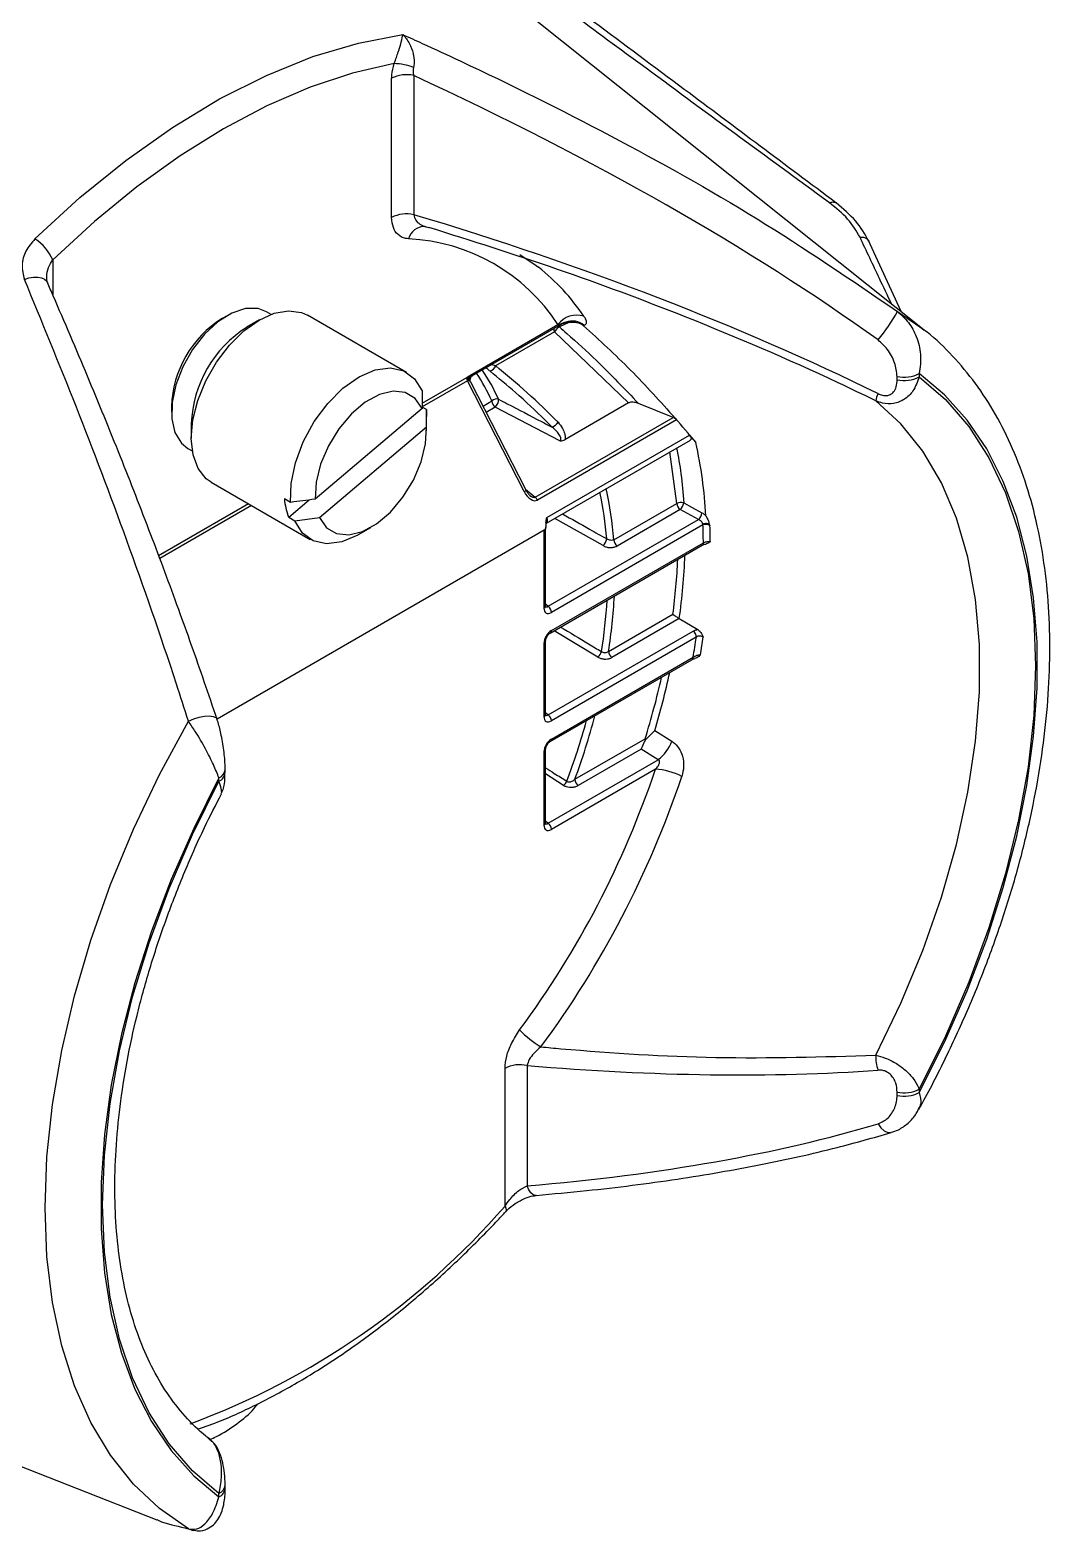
# Model space of a CAD drawing. Extents: x 2 to 136, y 1 to 99.
# Drawn here: x 105.633 to 108.545, y 6.964 to 11.246 of the extents above; entities that cross this region are included whole.
import ezdxf

# ---------------------------------------------------------------- set-up
doc = ezdxf.new("R2010")
doc.units = 0
doc.header["$MEASUREMENT"] = 0
doc.layers.add('OBJECT', color=7, linetype='CONTINUOUS')

msp = doc.modelspace()

# ---------------------------------------------------------------- linework, layer by layer
at = {"layer": 'OBJECT'}
for p, q in [((108.1859, 10.3904), (106.6198, 11.6398)), ((106.6657, 10.7115), (106.6657, 11.1086)), ((106.7287, 11.1167), (106.7287, 10.7195)), ((106.7599, 10.6861), (106.7609, 10.686)), ((106.7609, 10.6858), (106.7622, 10.6854)), ((108.1195, 10.4434), (108.0253, 10.6477)), ((105.6985, 10.5908), (105.6985, 10.4909)), ((106.1962, 10.4314), (106.1821, 10.4233)), ((106.2882, 10.4192), (106.2528, 10.3988)), ((106.3216, 10.4352), (106.3088, 10.4426)), ((106.7085, 10.2695), (106.4257, 10.4328)), ((106.8887, 10.2611), (107.1401, 10.4063)), ((106.8965, 10.2605), (107.1548, 10.4097)), ((107.1713, 10.4117), (107.1443, 10.3996)), ((107.1713, 10.4117), (107.1521, 10.4081)), ((108.1095, 10.4432), (108.1762, 10.398)), ((107.1307, 10.3855), (106.9625, 10.2884)), ((107.3421, 10.1825), (107.1307, 10.3855)), ((107.2155, 10.4036), (107.2134, 10.4027)), ((108.1762, 10.398), (108.1859, 10.3904)), ((106.753, 10.1816), (106.8798, 10.2549)), ((106.8823, 10.2456), (106.7531, 10.171)), ((107.044, 9.9297), (106.8823, 10.2456)), ((106.8833, 10.2564), (106.8886, 10.2591)), ((106.8872, 10.2455), (106.8842, 10.2461)), ((107.0493, 9.9333), (106.8912, 10.2421)), ((108.1084, 10.2487), (108.1084, 10.2582)), ((108.1714, 10.2662), (108.1714, 10.2568)), ((106.7526, 10.2166), (106.7531, 10.1667)), ((106.0372, 10.1722), (106.0372, 10.1559)), ((106.7531, 10.1667), (106.4476, 9.908)), ((106.7647, 10.1639), (106.7531, 10.1706)), ((106.7647, 10.1639), (106.7655, 10.1436)), ((106.9264, 10.1734), (106.9518, 10.1881)), ((106.9612, 10.1705), (106.9354, 10.1557)), ((107.1458, 10.0746), (106.9612, 10.1705)), ((107.3421, 10.1825), (107.1602, 10.0775)), ((107.4693, 10.1413), (107.3702, 10.1812)), ((106.0937, 10.1232), (106.0937, 10.0824)), ((106.4596, 9.8553), (106.7652, 10.114)), ((106.7655, 10.1028), (106.7655, 10.1436)), ((107.0749, 9.9136), (107.4693, 10.1413)), ((107.4787, 10.1345), (107.0817, 9.9053)), ((107.4748, 10.139), (107.4787, 10.1345)), ((107.108, 9.8398), (107.5182, 10.0765)), ((107.1085, 9.8559), (107.5154, 10.0908)), ((107.5154, 10.0908), (107.5335, 10.0695)), ((106.0838, 10.0529), (106.0966, 10.0454)), ((107.4797, 9.8957), (107.4596, 10.0427)), ((106.1507, 9.9565), (106.4335, 9.7932)), ((107.0477, 9.9363), (107.0749, 9.9136)), ((106.0005, 9.7473), (106.2568, 9.8952)), ((106.3774, 9.8989), (106.3597, 9.9091)), ((106.3718, 9.8564), (106.43, 9.9057)), ((107.2997, 9.7918), (107.4797, 9.8957)), ((106.2661, 9.8898), (106.0038, 9.7384)), ((106.3718, 9.8564), (106.3895, 9.8462)), ((106.3895, 9.8462), (106.4596, 9.8553)), ((107.1122, 9.6023), (107.5411, 9.8499)), ((107.2691, 9.7754), (107.1313, 9.8532)), ((107.489, 9.8782), (107.309, 9.7743)), ((107.5411, 9.8499), (107.489, 9.8782)), ((107.1014, 9.82), (106.1672, 9.2807)), ((106.5711, 9.8068), (106.6064, 9.8273)), ((107.1005, 9.8092), (107.1014, 9.82)), ((107.1005, 9.5969), (107.1005, 9.8092)), ((107.1049, 9.6031), (107.1049, 9.8153)), ((107.5541, 9.8345), (107.1215, 9.5848)), ((107.1184, 9.5261), (107.5522, 9.7765)), ((107.1215, 9.533), (107.5553, 9.7834)), ((107.1049, 9.6031), (107.1048, 9.6028)), ((107.1049, 9.6089), (107.1122, 9.6023)), ((107.2846, 9.4736), (107.4684, 9.5797)), ((107.4866, 9.5673), (107.2939, 9.4561)), ((107.4866, 9.5673), (107.5393, 9.5358)), ((107.1122, 9.2928), (107.5259, 9.5317)), ((107.5352, 9.5141), (107.1215, 9.2753)), ((107.2543, 9.4574), (107.1293, 9.5324)), ((107.1005, 9.2875), (107.1005, 9.4965)), ((107.1049, 9.2936), (107.1049, 9.5026)), ((107.1184, 9.2166), (107.5227, 9.45)), ((107.1215, 9.2235), (107.5258, 9.4569)), ((107.1049, 9.2995), (107.1122, 9.2928)), ((107.1885, 9.1087), (107.3893, 9.2246)), ((107.4166, 9.2475), (107.4652, 9.2171)), ((107.1005, 8.978), (107.1005, 9.187)), ((107.1049, 8.9841), (107.1049, 9.1931)), ((107.1122, 8.9834), (107.4264, 9.1647)), ((107.3777, 9.195), (107.1979, 9.0912)), ((107.4264, 9.1647), (107.3777, 9.195)), ((106.1903, 9.1275), (106.1903, 9.137)), ((107.1565, 9.0915), (107.1049, 9.124)), ((107.4185, 9.1373), (107.1215, 8.9658)), ((106.1728, 9.103), (106.1728, 9.1125)), ((107.1049, 8.99), (107.1122, 8.9834)), ((106.9892, 7.8912), (106.9892, 8.2841)), ((107.0522, 8.2921), (107.0522, 7.9488)), ((108.1714, 8.2244), (108.1714, 8.215)), ((108.1084, 8.2069), (108.1084, 8.2164)), ((104.3187, 7.6537), (105.9951, 6.9963)), ((106.1477, 7.2249), (106.1415, 7.23)), ((106.1482, 7.2244), (106.1423, 7.2294)), ((106.1424, 7.2291), (106.1477, 7.2249)), ((106.1728, 7.0612), (106.1728, 7.0707)), ((106.1903, 7.0857), (106.1903, 7.0952)), ((106.0856, 6.9703), (106.0996, 6.9657))]:
    msp.add_line(p, q, dxfattribs=at)
at = {"layer": 'OBJECT', "flags": 128}
for points in [[(105.6476, 10.6505), (105.7761, 10.7683), (105.9074, 10.8746), (106.0405, 10.9686), (106.1744, 11.0497), (106.3081, 11.1171), (106.4405, 11.1705), (106.5707, 11.2093), (106.6977, 11.2334)], [(106.6728, 11.1505), (106.554, 11.1232), (106.4327, 11.083), (106.3097, 11.0302), (106.1858, 10.9649), (106.0619, 10.8878), (105.9388, 10.7993), (105.8174, 10.7001), (105.6985, 10.5908)], [(107.0311, 10.6058), (107.0777, 10.5747), (107.0845, 10.5695)], [(105.6175, 10.535), (105.6306, 10.5392), (105.6436, 10.5415), (105.6558, 10.5416), (105.6664, 10.5396), (105.675, 10.5355), (105.6811, 10.5297), (105.6831, 10.5261)], [(106.3088, 10.4426), (106.2845, 10.4516), (106.2488, 10.4515), (106.2098, 10.4386), (106.1699, 10.4137), (106.1317, 10.3784), (106.0976, 10.3349), (106.0696, 10.2859), (106.0497, 10.2345), (106.0389, 10.1839), (106.038, 10.1374), (106.0471, 10.0978), (106.0655, 10.0676), (106.0838, 10.0529)], [(106.1507, 9.9565), (106.1367, 9.9664), (106.1134, 9.9954), (106.0988, 10.0343), (106.0937, 10.0813), (106.0984, 10.134), (106.1126, 10.1897), (106.1356, 10.2457), (106.1662, 10.2991), (106.203, 10.3473), (106.244, 10.3878), (106.2872, 10.4187), (106.3305, 10.4383), (106.3717, 10.4457), (106.4087, 10.4405), (106.4257, 10.4328)], [(107.1553, 10.41), (107.1624, 10.4132), (107.1627, 10.4133)], [(106.3774, 9.8989), (106.3787, 9.9531), (106.3908, 10.0118), (106.4133, 10.0716), (106.4447, 10.1291), (106.4833, 10.1811), (106.5268, 10.2245), (106.5729, 10.257), (106.6189, 10.2767), (106.6622, 10.2824), (106.7002, 10.2738), (106.731, 10.2514), (106.7526, 10.2166)], [(108.1714, 8.215), (108.2435, 8.3589), (108.3079, 8.5051), (108.364, 8.6524), (108.4113, 8.7998), (108.4496, 8.9462), (108.4786, 9.0906), (108.498, 9.2318), (108.5078, 9.3689), (108.5078, 9.5008), (108.498, 9.6266), (108.4786, 9.7454), (108.4496, 9.8563), (108.4113, 9.9585), (108.364, 10.0512), (108.3079, 10.1338), (108.2435, 10.2056), (108.1714, 10.2662)], [(108.1714, 10.2568), (108.2466, 10.1921), (108.3131, 10.1149), (108.3703, 10.026), (108.4178, 9.926), (108.4551, 9.8156), (108.482, 9.6959), (108.4982, 9.5679), (108.5036, 9.4324), (108.4982, 9.2907), (108.482, 9.1439), (108.4551, 8.9932), (108.4178, 8.8398), (108.3703, 8.6849), (108.3131, 8.5299), (108.2466, 8.376), (108.1714, 8.2244)], [(106.7531, 10.1667), (106.7329, 10.1954), (106.7044, 10.2123), (106.6696, 10.2161), (106.6307, 10.2066), (106.5902, 10.1844), (106.5508, 10.151), (106.515, 10.1086), (106.4851, 10.0598), (106.463, 10.0079), (106.4502, 9.9561), (106.4476, 9.908)], [(108.0474, 8.3216), (108.1191, 8.47), (108.1818, 8.6206), (108.2349, 8.772), (108.2779, 8.9227), (108.3106, 9.0716), (108.3325, 9.2172), (108.3435, 9.3583), (108.3435, 9.4937), (108.3325, 9.6221), (108.3106, 9.7424), (108.2779, 9.8536), (108.2349, 9.9547), (108.1818, 10.0447), (108.1191, 10.1229), (108.0474, 10.1886)], [(106.4596, 9.8553), (106.4799, 9.8265), (106.5084, 9.8097), (106.5432, 9.8059), (106.5821, 9.8154), (106.6225, 9.8375), (106.662, 9.8709), (106.6978, 9.9134), (106.7277, 9.9621), (106.7497, 10.0141), (106.7625, 10.0658), (106.7652, 10.114)], [(107.4992, 9.8974), (107.5233, 9.8843), (107.5513, 9.869)], [(106.5711, 9.8068), (106.5691, 9.8057), (106.5232, 9.7861), (106.4799, 9.7804), (106.4418, 9.789), (106.4111, 9.8113), (106.3895, 9.8462)], [(106.0856, 6.9703), (106.0032, 7.0279), (105.929, 7.0982), (105.8635, 7.1804), (105.8072, 7.2741), (105.7606, 7.3784), (105.724, 7.4927), (105.6976, 7.6161), (105.6817, 7.7476), (105.6764, 7.8863), (105.6817, 8.0312), (105.6976, 8.181), (105.724, 8.3348), (105.7606, 8.4914), (105.8072, 8.6496), (105.8635, 8.8083), (105.929, 8.9661), (106.0032, 9.1221), (106.0856, 9.2749)], [(106.0856, 9.2749), (106.1006, 9.2811), (106.1163, 9.2858), (106.1316, 9.2886), (106.1453, 9.2894), (106.1563, 9.288), (106.164, 9.2846), (106.1674, 9.2801)], [(106.1728, 9.1125), (106.1006, 8.9685), (106.0362, 8.8224), (105.9802, 8.6751), (105.9328, 8.5277), (105.8945, 8.3812), (105.8655, 8.2369), (105.8461, 8.0957), (105.8363, 7.9586), (105.8363, 7.8267), (105.8461, 7.7008), (105.8655, 7.5821), (105.8945, 7.4712), (105.9328, 7.369), (105.9802, 7.2763), (106.0362, 7.1937), (106.1006, 7.1218), (106.1728, 7.0612)], [(106.1728, 7.0707), (106.0975, 7.1354), (106.031, 7.2125), (105.9738, 7.3015), (105.9264, 7.4015), (105.889, 7.5118), (105.8622, 7.6315), (105.846, 7.7596), (105.8405, 7.8951), (105.846, 8.0368), (105.8622, 8.1836), (105.889, 8.3343), (105.9264, 8.4877), (105.9738, 8.6425), (106.031, 8.7975), (106.0975, 8.9514), (106.1728, 9.103)], [(108.0538, 8.1259), (108.0623, 8.114), (108.0717, 8.1054), (108.0814, 8.1009), (108.0905, 8.1007), (108.0916, 8.101)], [(107.0778, 7.9216), (107.076, 7.9216), (107.0694, 7.9237), (107.063, 7.9292), (107.0571, 7.9378), (107.0522, 7.9488)], [(106.9892, 7.8912), (106.9916, 7.8853), (106.9925, 7.8804), (106.9919, 7.8766), (106.9908, 7.8749)]]:
    msp.add_lwpolyline(points, dxfattribs=at)
at = {"layer": 'OBJECT'}
for centre, radius, start, end in [((106.6704, 10.9938), 0.1567, 68.3819, 89.1528), ((106.7083, 11.0258), 0.0932, 77.3818, 117.2045), ((106.7083, 10.6286), 0.0932, 77.3818, 117.2045), ((106.76, 10.6382), 0.0479, 90.1025, 164.8627), ((105.5713, 10.5339), 0.1393, 24.1066, 56.7934), ((106.6877, 10.1112), 0.5402, 33.1156, 87.2399), ((106.7229, 10.1041), 0.5893, 33.5325, 52.1551), ((106.3455, 10.1616), 0.3085, 121.9805, 178.0249), ((107.1939, 10.3651), 0.0677, 72.5913, 142.538), ((107.1804, 10.3616), 0.0547, 50.1157, 108.8986), ((107.6072, 10.7287), 0.5778, 320.6226, 330.383), ((106.4349, 10.11), 0.3414, 122.2309, 177.7745), ((107.1494, 10.3955), 0.0212, 183.2774, 208.1277), ((107.1646, 10.3663), 0.039, 121.4422, 150.5088), ((107.1342, 10.3885), 0.015, 47.5395, 62.1898), ((106.9355, 10.3007), 0.0297, 291.889, 335.5912), ((106.9008, 10.2555), 0.021, 181.6773, 208.1863), ((106.9029, 10.2528), 0.0199, 169.7148, 199.7822), ((106.9039, 10.2507), 0.0175, 151.2657, 197.1789), ((106.8764, 10.2611), 0.0123, 350.8294, 0.2074), ((106.4253, 9.9477), 0.5788, 24.5418, 33.5033), ((106.4356, 9.9483), 0.5886, 24.5716, 33.895), ((108.1288, 10.3491), 0.0932, 257.382, 297.2044), ((108.1288, 10.3396), 0.0932, 257.382, 297.2044), ((106.9652, 10.1759), 0.018, 71.5524, 137.5196), ((106.9419, 10.1922), 0.0289, 311.6129, 1.6496), ((108.1188, 10.1776), 0.0722, 154.1567, 171.2332), ((106.9752, 10.1892), 0.0234, 182.8512, 233.1029), ((107.1079, 10.1492), 0.0393, 294.0284, 326.1636), ((106.3393, 9.7975), 1.2248, 2.9347, 12.83), ((106.2978, 9.7189), 1.0046, 4.1634, 12.5982), ((106.5374, 9.922), 0.1782, 184.1637, 201.6079), ((107.0385, 9.9432), 0.0146, 292.3337, 317.5485), ((107.0609, 9.895), 0.0233, 26.4282, 52.9827), ((106.2893, 9.7183), 0.9932, 4.4093, 12.1672), ((107.4911, 9.8767), 0.0222, 68.6987, 121.0669), ((107.503, 9.8969), 0.0234, 182.8559, 233.0997), ((107.4682, 9.9015), 0.0312, 311.638, 352.3915), ((107.5203, 9.8732), 0.0312, 311.6305, 352.2519), ((107.0974, 9.816), 0.00746, 294.0769, 355.2148), ((107.538, 9.8345), 0.0161, 0.1662, 8.4803), ((106.0807, 9.7739), 1.4747, 0.3703, 2.3569), ((106.0857, 9.7746), 1.4895, 0.4632, 2.2141), ((107.2497, 9.7984), 0.0301, 310.0469, 352.8534), ((107.3231, 9.793), 0.0234, 182.8559, 233.0997), ((107.5481, 9.7825), 0.0073, 304.5672, 6.7468), ((105.7209, 9.8146), 1.7632, 352.3461, 357.4526), ((105.709, 9.8164), 1.795, 352.0228, 357.8124), ((107.0973, 9.6038), 0.00759, 294.3668, 352.0432), ((107.0982, 9.5836), 0.0234, 2.8537, 53.1005), ((105.7529, 9.7138), 1.5308, 350.9528, 356.4801), ((105.7656, 9.7135), 1.5379, 351.0282, 356.9504), ((107.1143, 9.5321), 0.00731, 304.8057, 6.7281), ((105.5349, 9.8139), 2.0227, 349.8351, 351.4788), ((107.5119, 9.513), 0.0234, 2.8522, 53.102), ((105.5453, 9.8135), 2.032, 350.0866, 351.5395), ((107.0976, 9.5032), 0.0073, 293.2505, 355.3623), ((107.2356, 9.4809), 0.03, 308.477, 344.9593), ((107.308, 9.4748), 0.0234, 182.8544, 233.1012), ((107.5186, 9.456), 0.0073, 304.5672, 6.7468), ((105.1867, 9.9068), 2.3058, 342.7895, 347.3033), ((105.2028, 9.9041), 2.3091, 343.4815, 347.7292), ((107.0976, 9.2942), 0.0073, 293.2412, 355.44), ((107.0982, 9.2741), 0.0234, 2.8522, 53.102), ((105.2383, 9.8231), 2.0575, 339.5155, 344.5885), ((105.2513, 9.8201), 2.0637, 339.8357, 345.1214), ((107.1143, 9.2226), 0.00731, 304.8057, 6.7281), ((107.3553, 9.2581), 0.1173, 307.2756, 339.5702), ((107.0976, 9.1937), 0.0073, 293.2505, 355.3623), ((106.1606, 9.1398), 0.0299, 294.091, 354.7292), ((106.1607, 9.1302), 0.0297, 293.9806, 355.9901), ((104.8583, 9.9986), 2.7011, 323.5463, 341.4061), ((107.4106, 8.9592), 0.1783, 62.1997, 87.4743), ((104.8378, 10.0104), 2.8023, 323.5463, 341.4062), ((107.1394, 9.1145), 0.0287, 306.5844, 336.5845), ((107.2119, 9.1099), 0.0234, 182.8549, 233.1008), ((107.0976, 8.9847), 0.0073, 293.2412, 355.44), ((107.0982, 8.9647), 0.0234, 2.8526, 53.1016), ((107.2489, 8.6057), 0.3041, 224.223, 238.8858), ((108.1736, 8.3187), 0.1263, 178.7052, 198.3331), ((107.0318, 8.2012), 0.0932, 77.3818, 117.2045), ((108.1288, 8.3073), 0.0932, 257.382, 297.2044), ((108.1288, 8.2979), 0.0932, 257.382, 297.2044), ((105.3261, 9.3368), 2.2036, 290.2977, 319.002), ((106.1606, 7.0979), 0.0298, 294.0574, 355.1125), ((106.1606, 7.0884), 0.0298, 294.0208, 355.5277)]:
    msp.add_arc(centre, radius, start, end, dxfattribs=at)
for centre, major_axis, ratio, start_param, end_param in [((103.5092, 10.1989), (5.5153, -1.3161), 0.337357, 0.687358, 1.030112), ((105.8832, 9.7001), (3.4718, -0.8285), 0.337357, 0.978335, 1.405949), ((106.6255, 8.8672), (-0.7933, 1.6798), 0.62191, 5.230165, 5.373854), ((106.8798, 10.2168), (0.0086, 0.0398), 0.487545, 0.250704, 0.415371), ((106.8904, 10.2106), (-0.0069, 0.0354), 0.323215, 6.229082, 6.39375), ((106.7311, 8.7753), (-0.9462, 2.0036), 0.62191, 5.095138, 5.138355), ((107.0636, 9.9455), (-0.0163, 0.041), 0.552795, 1.740523, 3.222071), ((107.0555, 9.9423), (-0.0193, 0.0288), 0.345261, 2.268071, 3.146618), ((107.1024, 9.8538), (-0.0052, 0.0143), 0.425109, 3.20932, 4.69903), ((107.1218, 9.6096), (0.0152, 0.0264), 0.568869, 2.363542, 3.919486), ((107.1112, 9.6158), (0.0052, 0.015), 0.538958, 2.918918, 3.817209), ((107.1218, 9.5085), (0.015, 0.026), 0.586022, 0.792741, 2.348684), ((107.1112, 9.3063), (0.0052, 0.015), 0.538958, 2.918918, 3.817209), ((107.1218, 9.3002), (0.0152, 0.0264), 0.568869, 2.363542, 3.919486), ((107.1218, 9.199), (0.015, 0.026), 0.586022, 0.792741, 2.348684), ((107.1218, 8.9907), (0.0152, 0.0264), 0.568869, 2.363542, 3.919486), ((107.1112, 8.9968), (0.0052, 0.015), 0.538958, 2.918918, 3.817209), ((105.8832, 9.7001), (3.4718, -0.8285), 0.337357, 5.134971, 5.465515), ((103.5092, 10.1989), (5.5153, -1.3161), 0.337357, 5.487646, 5.756492)]:
    msp.add_ellipse(centre, major_axis=major_axis, ratio=ratio, start_param=start_param, end_param=end_param, dxfattribs=at)
for points, knots in [([(107.9153, 10.7535), (107.735, 10.8855), (107.413, 11.1212), (107.0922, 11.3575), (106.9511, 11.4615)], [0, 0, 0, 0, 0.560008, 1, 1, 1, 1]), ([(107.9338, 10.7534), (107.7895, 10.8613), (107.4727, 11.0982), (107.156, 11.3345), (106.9836, 11.4631)], [0, 0, 0, 0, 0.455566, 1, 1, 1, 1]), ([(106.6728, 11.1505), (106.6745, 11.155), (106.6781, 11.1646), (106.6825, 11.1774), (106.688, 11.1944), (106.6939, 11.215), (106.6967, 11.2279), (106.6977, 11.2333), (106.6977, 11.2334)], [0, 0, 0, 0, 0.125199, 0.269787, 0.35945, 0.646929, 0.996074, 1, 1, 1, 1]), ([(106.6977, 11.2334), (106.7161, 11.2251), (106.7707, 11.2004), (106.9699, 11.1083), (107.2918, 10.9479), (107.7123, 10.7139), (107.9771, 10.5334), (108.1095, 10.4432)], [0, 0, 0, 0, 0.037504, 0.111461, 0.407416, 0.703808, 1, 1, 1, 1]), ([(106.6977, 11.2334), (106.6978, 11.2333), (106.7047, 11.2262), (106.7163, 11.2104), (106.7256, 11.1867), (106.7293, 11.1679), (106.7306, 11.1541), (106.7289, 11.1441), (106.7282, 11.1395)], [0, 0, 0, 0, 0.0039787, 0.3545043, 0.6418804, 0.732153, 0.8751845, 1, 1, 1, 1]), ([(106.6657, 11.1086), (106.6658, 11.112), (106.6661, 11.1252), (106.6699, 11.1397), (106.6728, 11.1505)], [0, 0, 0, 0, 0.2596458, 1, 1, 1, 1]), ([(106.7282, 11.1395), (106.7282, 11.1395), (106.7268, 11.1338), (106.7266, 11.1257), (106.7282, 11.1186), (106.7287, 11.1167)], [0, 0, 0, 0, 0.000406, 0.730049, 1, 1, 1, 1]), ([(107.9153, 10.7535), (107.9185, 10.7546), (107.9233, 10.7562), (107.9291, 10.7556), (107.9324, 10.7545), (107.9338, 10.7533), (107.9342, 10.7529)], [0, 0, 0, 0, 0.4352, 0.669426, 0.908609, 1, 1, 1, 1]), ([(108.0024, 10.6552), (107.992, 10.6728), (107.9713, 10.7081), (107.934, 10.7384), (107.9153, 10.7535)], [0, 0, 0, 0, 0.501102, 1, 1, 1, 1]), ([(108.0274, 10.6443), (108.0165, 10.6638), (107.9948, 10.7028), (107.9544, 10.7363), (107.9343, 10.753)], [0, 0, 0, 0, 0.501372, 1, 1, 1, 1]), ([(106.7137, 10.6507), (106.7109, 10.651), (106.6996, 10.6522), (106.6833, 10.6608), (106.6686, 10.6811), (106.6667, 10.7013), (106.6657, 10.7115)], [0, 0, 0, 0, 0.104814, 0.415633, 0.707453, 1, 1, 1, 1]), ([(106.7287, 10.7195), (106.7301, 10.7141), (106.7331, 10.703), (106.7458, 10.6916), (106.7568, 10.6877), (106.7623, 10.6858)], [0, 0, 0, 0, 0.3175298, 0.6581726, 1, 1, 1, 1]), ([(106.7623, 10.6858), (106.763, 10.6855), (106.7658, 10.6842), (106.769, 10.6838), (106.7714, 10.6835)], [0, 0, 0, 0, 0.251232, 1, 1, 1, 1]), ([(108.0474, 10.1886), (108.0116, 10.2059), (107.8324, 10.2925), (107.5299, 10.4211), (107.1393, 10.5669), (106.8941, 10.6446), (106.7714, 10.6835)], [0, 0, 0, 0, 0.086252, 0.431521, 0.715373, 1, 1, 1, 1]), ([(105.6476, 10.6505), (105.6381, 10.6392), (105.6191, 10.6167), (105.6073, 10.5749), (105.614, 10.5486), (105.6175, 10.535)], [0, 0, 0, 0, 0.326541, 0.652946, 1, 1, 1, 1]), ([(108.0024, 10.6552), (108.0058, 10.6554), (108.011, 10.6557), (108.0172, 10.6538), (108.0214, 10.6515), (108.0241, 10.6494), (108.0251, 10.6479), (108.0252, 10.6476)], [0, 0, 0, 0, 0.365327, 0.561833, 0.762454, 0.963071, 1, 1, 1, 1]), ([(108.0929, 10.4646), (108.0812, 10.4888), (108.0507, 10.5523), (108.0208, 10.6159), (108.0024, 10.6552)], [0, 0, 0, 0, 0.382243, 1, 1, 1, 1]), ([(108.0252, 10.6476), (108.026, 10.6467), (108.0273, 10.6451), (108.0277, 10.6432), (108.0278, 10.6424)], [0, 0, 0, 0, 0.600679, 1, 1, 1, 1]), ([(105.6816, 10.5379), (105.6814, 10.5394), (105.68, 10.5495), (105.6854, 10.5686), (105.6942, 10.5836), (105.6985, 10.5908)], [0, 0, 0, 0, 0.084318, 0.559662, 1, 1, 1, 1]), ([(106.0856, 9.2749), (106.0743, 9.3102), (106.0175, 9.4871), (105.9117, 9.7904), (105.7663, 10.175), (105.6672, 10.4148), (105.6175, 10.535)], [0, 0, 0, 0, 0.077798, 0.389331, 0.69397, 1, 1, 1, 1]), ([(105.6831, 10.5262), (105.6831, 10.5263), (105.6814, 10.5294), (105.6815, 10.5337), (105.6817, 10.5379)], [0, 0, 0, 0, 0.038415, 1, 1, 1, 1]), ([(106.1674, 9.2801), (106.1553, 9.3158), (106.1194, 9.422), (106.0566, 9.5985), (105.9768, 9.8127), (105.8899, 10.0347), (105.7969, 10.262), (105.727, 10.4258), (105.6886, 10.5135), (105.6831, 10.5261)], [0, 0, 0, 0, 0.079574, 0.236353, 0.40293, 0.581361, 0.771719, 0.967148, 1, 1, 1, 1]), ([(107.1627, 10.4134), (107.1605, 10.4125), (107.1519, 10.4094), (107.143, 10.4062), (107.1364, 10.4037)], [0, 0, 0, 0, 0.2629054, 1, 1, 1, 1]), ([(107.1548, 10.4097), (107.1546, 10.4096), (107.1537, 10.409), (107.1496, 10.408), (107.1446, 10.407), (107.141, 10.4064), (107.1401, 10.4063)], [0, 0, 0, 0, 0.074812, 0.413867, 0.866058, 1, 1, 1, 1]), ([(107.2134, 10.4027), (107.2117, 10.404), (107.2082, 10.4067), (107.2006, 10.4099), (107.1883, 10.4126), (107.1782, 10.4123), (107.1718, 10.4117), (107.1713, 10.4117)], [0, 0, 0, 0, 0.1364629, 0.2723999, 0.5029148, 0.9564928, 1, 1, 1, 1]), ([(107.2142, 10.4297), (107.215, 10.4284), (107.2188, 10.4225), (107.2221, 10.4135), (107.2205, 10.4064), (107.2167, 10.4043), (107.2155, 10.4036)], [0, 0, 0, 0, 0.105571, 0.48807, 0.830772, 1, 1, 1, 1]), ([(108.1095, 10.4432), (108.1205, 10.4333), (108.1427, 10.4132), (108.1653, 10.3702), (108.1789, 10.3194), (108.1739, 10.2845), (108.1714, 10.2662)], [0, 0, 0, 0, 0.223098, 0.450964, 0.711814, 1, 1, 1, 1]), ([(107.1443, 10.3996), (107.1514, 10.3934), (107.1873, 10.3623), (107.2644, 10.2919), (107.3306, 10.2226), (107.3702, 10.1812)], [0, 0, 0, 0, 0.091462, 0.457413, 1, 1, 1, 1]), ([(107.2134, 10.4027), (107.2586, 10.3614), (107.3494, 10.2787), (107.4329, 10.1857), (107.4748, 10.139)], [0, 0, 0, 0, 0.49854, 1, 1, 1, 1]), ([(108.17, 8.1664), (108.1717, 8.1695), (108.1993, 8.2184), (108.2485, 8.3154), (108.3142, 8.4579), (108.3721, 8.6022), (108.4223, 8.7471), (108.4643, 8.892), (108.4978, 9.0359), (108.5227, 9.178), (108.5386, 9.3175), (108.5454, 9.4535), (108.543, 9.5853), (108.5312, 9.712), (108.51, 9.8327), (108.4795, 9.9467), (108.4396, 10.053), (108.3908, 10.1507), (108.3335, 10.2394), (108.2677, 10.3171), (108.2143, 10.37), (108.1809, 10.3933), (108.1744, 10.3979)], [0, 0, 0, 0, 0.003665, 0.058313, 0.112984, 0.167681, 0.222416, 0.277201, 0.332048, 0.386966, 0.441963, 0.49704, 0.552189, 0.607386, 0.662571, 0.717654, 0.772518, 0.827019, 0.881019, 0.934419, 0.987209, 1, 1, 1, 1]), ([(108.1084, 10.2582), (108.1068, 10.2711), (108.1036, 10.2974), (108.0842, 10.3348), (108.0631, 10.3538), (108.0538, 10.3622)], [0, 0, 0, 0, 0.351629, 0.714776, 1, 1, 1, 1]), ([(106.9465, 10.2731), (106.9444, 10.2749), (106.9401, 10.2785), (106.9373, 10.2817), (106.9359, 10.2833)], [0, 0, 0, 0, 0.5027597, 1, 1, 1, 1]), ([(106.9518, 10.2925), (106.9519, 10.2925), (106.9534, 10.2919), (106.957, 10.2905), (106.9609, 10.289), (106.9625, 10.2884)], [0, 0, 0, 0, 0.025623, 0.61125, 1, 1, 1, 1]), ([(106.8833, 10.2564), (106.8839, 10.2571), (106.8856, 10.259), (106.8875, 10.2603), (106.8887, 10.2611)], [0, 0, 0, 0, 0.352324, 1, 1, 1, 1]), ([(106.8911, 10.2421), (106.891, 10.2423), (106.8906, 10.2433), (106.8889, 10.2447), (106.8874, 10.2454), (106.8872, 10.2455)], [0, 0, 0, 0, 0.174842, 0.908818, 1, 1, 1, 1]), ([(106.8886, 10.2591), (106.8908, 10.2596), (106.8942, 10.2604), (106.8966, 10.2606), (106.8966, 10.2606), (106.8966, 10.2606)], [0, 0, 0, 0, 0.570998, 0.837254, 1, 1, 1, 1]), ([(106.8912, 10.2421), (106.8912, 10.2421), (106.8903, 10.2434), (106.8895, 10.2471), (106.8899, 10.2524), (106.8922, 10.2568), (106.8948, 10.2596), (106.8964, 10.2604), (106.8969, 10.2607)], [0, 0, 0, 0, 0.004099, 0.236374, 0.480511, 0.714572, 0.907362, 1, 1, 1, 1]), ([(107.1239, 10.1133), (107.1171, 10.1201), (107.083, 10.1541), (107.0245, 10.2087), (106.9709, 10.253), (106.9465, 10.2731)], [0, 0, 0, 0, 0.1198457, 0.5994131, 1, 1, 1, 1]), ([(108.1714, 10.2568), (108.1663, 10.2427), (108.1573, 10.2174), (108.1303, 10.1912), (108.0995, 10.1791), (108.0703, 10.1799), (108.0538, 10.1862), (108.0474, 10.1886)], [0, 0, 0, 0, 0.265568, 0.476871, 0.689088, 0.879262, 1, 1, 1, 1]), ([(108.0538, 10.2091), (108.0579, 10.2073), (108.0662, 10.2038), (108.0787, 10.203), (108.09, 10.2063), (108.1, 10.2147), (108.1071, 10.2293), (108.108, 10.2419), (108.1084, 10.2487)], [0, 0, 0, 0, 0.132636, 0.266193, 0.38794, 0.535866, 0.751074, 1, 1, 1, 1]), ([(106.9709, 10.193), (106.979, 10.1888), (107.0199, 10.1676), (107.071, 10.141), (107.1138, 10.1187), (107.1239, 10.1133)], [0, 0, 0, 0, 0.160075, 0.800379, 1, 1, 1, 1]), ([(106.7652, 10.114), (106.7652, 10.1142), (106.765, 10.1309), (106.7648, 10.1475), (106.7647, 10.1639)], [0, 0, 0, 0, 0.013758, 1, 1, 1, 1]), ([(107.3702, 10.1812), (107.3665, 10.1823), (107.3601, 10.1844), (107.3515, 10.1848), (107.3456, 10.1841), (107.3432, 10.183), (107.3421, 10.1825)], [0, 0, 0, 0, 0.399633, 0.680423, 0.861169, 1, 1, 1, 1]), ([(107.1458, 10.0746), (107.1464, 10.0749), (107.1472, 10.0753), (107.1483, 10.0766), (107.1488, 10.0779), (107.149, 10.0805), (107.1481, 10.0849), (107.1442, 10.0924), (107.1363, 10.1027), (107.1285, 10.1094), (107.1239, 10.1133)], [0, 0, 0, 0, 0.042913, 0.064595, 0.116676, 0.137897, 0.239881, 0.395455, 0.648762, 1, 1, 1, 1]), ([(107.1406, 10.1274), (107.1452, 10.1218), (107.1534, 10.1121), (107.1596, 10.0962), (107.1613, 10.0849), (107.1605, 10.0794), (107.1602, 10.0775)], [0, 0, 0, 0, 0.393758, 0.68937, 0.889339, 1, 1, 1, 1]), ([(107.4693, 10.1413), (107.471, 10.1405), (107.4742, 10.1389), (107.4772, 10.1362), (107.4786, 10.1347), (107.4787, 10.1345)], [0, 0, 0, 0, 0.471897, 0.943788, 1, 1, 1, 1]), ([(107.1458, 10.0746), (107.1458, 10.0746), (107.1463, 10.0745), (107.1491, 10.0744), (107.1544, 10.0748), (107.1582, 10.0766), (107.1602, 10.0775)], [0, 0, 0, 0, 0.009919, 0.084248, 0.522725, 1, 1, 1, 1]), ([(107.5154, 10.0908), (107.5165, 10.0894), (107.5186, 10.0866), (107.5202, 10.0825), (107.5203, 10.0792), (107.5195, 10.0771), (107.5183, 10.0768), (107.5181, 10.0767)], [0, 0, 0, 0, 0.239827, 0.479765, 0.716144, 0.943682, 1, 1, 1, 1]), ([(107.4791, 10.054), (107.4836, 10.0296), (107.4929, 9.9793), (107.497, 9.9252), (107.4992, 9.8974)], [0, 0, 0, 0, 0.485061, 1, 1, 1, 1]), ([(106.4476, 9.908), (106.4473, 9.9079), (106.4239, 9.9049), (106.4005, 9.9018), (106.3774, 9.8989)], [0, 0, 0, 0, 0.0137586, 1, 1, 1, 1]), ([(107.0613, 9.918), (107.06, 9.919), (107.0564, 9.922), (107.0524, 9.9276), (107.05, 9.9319), (107.0493, 9.9333)], [0, 0, 0, 0, 0.273588, 0.769161, 1, 1, 1, 1]), ([(107.1063, 9.8358), (107.1062, 9.8392), (107.1059, 9.8461), (107.1076, 9.8525), (107.1085, 9.8558), (107.1085, 9.8559)], [0, 0, 0, 0, 0.484787, 0.992791, 1, 1, 1, 1]), ([(107.1535, 9.866), (107.1791, 9.8515), (107.2212, 9.8278), (107.2632, 9.8039), (107.2796, 9.7947)], [0, 0, 0, 0, 0.609625, 1, 1, 1, 1]), ([(107.5539, 9.8368), (107.5534, 9.8382), (107.5523, 9.841), (107.5489, 9.845), (107.545, 9.848), (107.5423, 9.8493), (107.5411, 9.8499)], [0, 0, 0, 0, 0.261287, 0.522146, 0.793807, 1, 1, 1, 1]), ([(107.5513, 9.869), (107.554, 9.8673), (107.558, 9.8648), (107.5615, 9.8613), (107.5625, 9.8602)], [0, 0, 0, 0, 0.693743, 1, 1, 1, 1]), ([(107.5625, 9.8602), (107.5625, 9.8601), (107.5627, 9.8596), (107.5632, 9.8586), (107.5646, 9.8563), (107.5677, 9.8512), (107.5708, 9.8438), (107.5713, 9.8385), (107.5715, 9.8363)], [0, 0, 0, 0, 0.014353, 0.064132, 0.113274, 0.309937, 0.707924, 1, 1, 1, 1]), ([(107.1014, 9.82), (107.1023, 9.8207), (107.1042, 9.8222), (107.106, 9.8264), (107.1068, 9.8311), (107.1064, 9.8345), (107.1063, 9.8358)], [0, 0, 0, 0, 0.225237, 0.44835, 0.79704, 1, 1, 1, 1]), ([(107.1049, 9.8154), (107.1049, 9.8157), (107.1048, 9.8179), (107.1059, 9.8245), (107.1062, 9.8305), (107.1063, 9.8339)], [0, 0, 0, 0, 0.074979, 0.487603, 1, 1, 1, 1]), ([(107.1063, 9.8382), (107.1065, 9.8386), (107.1068, 9.8391), (107.1078, 9.8395), (107.1082, 9.8396)], [0, 0, 0, 0, 0.578154, 1, 1, 1, 1]), ([(107.5715, 9.8363), (107.5699, 9.8369), (107.5666, 9.8381), (107.5612, 9.8384), (107.5571, 9.8377), (107.5548, 9.8371), (107.554, 9.8369), (107.5539, 9.8368)], [0, 0, 0, 0, 0.2752142, 0.5503196, 0.8281717, 0.9753565, 1, 1, 1, 1]), ([(107.5741, 9.8321), (107.5726, 9.833), (107.5696, 9.8348), (107.5643, 9.8361), (107.5591, 9.8362), (107.5558, 9.8353), (107.5543, 9.8346), (107.5541, 9.8345)], [0, 0, 0, 0, 0.242317, 0.48467, 0.72566, 0.960819, 1, 1, 1, 1]), ([(107.5715, 9.8363), (107.5723, 9.835), (107.5732, 9.8336), (107.574, 9.8321), (107.5741, 9.8321)], [0, 0, 0, 0, 0.968736, 1, 1, 1, 1]), ([(107.2691, 9.7754), (107.272, 9.774), (107.2779, 9.7712), (107.2883, 9.7696), (107.2985, 9.7702), (107.3053, 9.7723), (107.3084, 9.774), (107.309, 9.7743)], [0, 0, 0, 0, 0.235526, 0.471032, 0.707054, 0.942046, 1, 1, 1, 1]), ([(107.2997, 9.7918), (107.2984, 9.7913), (107.2957, 9.7904), (107.2906, 9.7904), (107.2853, 9.7916), (107.2816, 9.7933), (107.2799, 9.7944), (107.2796, 9.7947)], [0, 0, 0, 0, 0.231644, 0.462997, 0.701641, 0.946433, 1, 1, 1, 1]), ([(107.5523, 9.7765), (107.5525, 9.7767), (107.5535, 9.7773), (107.5569, 9.7786), (107.5606, 9.7797), (107.563, 9.78), (107.5634, 9.78)], [0, 0, 0, 0, 0.102977, 0.479771, 0.905892, 1, 1, 1, 1]), ([(107.5553, 9.7834), (107.5566, 9.784), (107.5591, 9.7853), (107.564, 9.7865), (107.569, 9.7871), (107.5727, 9.787), (107.5746, 9.7867), (107.5751, 9.7866)], [0, 0, 0, 0, 0.224556, 0.449023, 0.675899, 0.908578, 1, 1, 1, 1]), ([(107.5751, 9.7866), (107.5751, 9.7866), (107.5731, 9.7849), (107.5698, 9.7818), (107.5652, 9.7808), (107.5634, 9.7804)], [0, 0, 0, 0, 0.007492, 0.589787, 1, 1, 1, 1]), ([(107.1051, 9.601), (107.105, 9.601), (107.105, 9.601), (107.1049, 9.6023), (107.1049, 9.6031)], [0, 0, 0, 0, 0.4608547, 1, 1, 1, 1]), ([(107.4684, 9.5797), (107.4684, 9.5797), (107.4688, 9.5794), (107.4705, 9.5781), (107.4739, 9.5756), (107.4787, 9.5724), (107.483, 9.5695), (107.4854, 9.5681), (107.4866, 9.5673)], [0, 0, 0, 0, 0.006105, 0.092482, 0.403713, 0.649931, 0.824498, 1, 1, 1, 1]), ([(107.1049, 9.5026), (107.1049, 9.5037), (107.1051, 9.506), (107.1065, 9.5109), (107.109, 9.5162), (107.1124, 9.5211), (107.1159, 9.5245), (107.1177, 9.5256), (107.1184, 9.5261)], [0, 0, 0, 0, 0.160315, 0.326531, 0.5049024, 0.6901184, 0.8740462, 1, 1, 1, 1]), ([(107.148, 9.5432), (107.1746, 9.5272), (107.2134, 9.5039), (107.2523, 9.4805), (107.2646, 9.4731)], [0, 0, 0, 0, 0.6825284, 1, 1, 1, 1]), ([(107.5259, 9.5317), (107.5286, 9.5329), (107.5326, 9.5349), (107.5376, 9.5356), (107.5393, 9.5358)], [0, 0, 0, 0, 0.650722, 1, 1, 1, 1]), ([(107.5552, 9.5145), (107.5539, 9.5153), (107.5514, 9.5168), (107.5467, 9.5177), (107.542, 9.5174), (107.5381, 9.5161), (107.5361, 9.5147), (107.5352, 9.5141)], [0, 0, 0, 0, 0.212151, 0.424545, 0.633205, 0.847151, 1, 1, 1, 1]), ([(107.5393, 9.5358), (107.5412, 9.5344), (107.5458, 9.5311), (107.5511, 9.5234), (107.5539, 9.5174), (107.5552, 9.5146), (107.5552, 9.5145)], [0, 0, 0, 0, 0.275644, 0.662122, 0.994372, 1, 1, 1, 1]), ([(107.2646, 9.4731), (107.2651, 9.4728), (107.2668, 9.4716), (107.2704, 9.4703), (107.2754, 9.4699), (107.2806, 9.471), (107.2833, 9.4727), (107.2846, 9.4736)], [0, 0, 0, 0, 0.088141, 0.296202, 0.519373, 0.76005, 1, 1, 1, 1]), ([(107.5258, 9.4569), (107.5274, 9.458), (107.5306, 9.4603), (107.5365, 9.4627), (107.5423, 9.4639), (107.5456, 9.4637), (107.547, 9.4637)], [0, 0, 0, 0, 0.261335, 0.522371, 0.788994, 1, 1, 1, 1]), ([(107.2543, 9.4574), (107.257, 9.456), (107.2625, 9.4532), (107.2724, 9.4515), (107.2823, 9.4518), (107.2895, 9.4538), (107.2929, 9.4556), (107.2939, 9.4561)], [0, 0, 0, 0, 0.226182, 0.452428, 0.677801, 0.905698, 1, 1, 1, 1]), ([(107.5228, 9.45), (107.5231, 9.4502), (107.5241, 9.4508), (107.527, 9.4521), (107.5299, 9.4528), (107.5311, 9.4531)], [0, 0, 0, 0, 0.134235, 0.640346, 1, 1, 1, 1]), ([(107.547, 9.4637), (107.5469, 9.4636), (107.5452, 9.4623), (107.542, 9.4595), (107.537, 9.4554), (107.533, 9.4541), (107.531, 9.4534)], [0, 0, 0, 0, 0.006283, 0.341568, 0.675463, 1, 1, 1, 1]), ([(107.1051, 9.2915), (107.105, 9.2915), (107.105, 9.2915), (107.1049, 9.2929), (107.1049, 9.2936)], [0, 0, 0, 0, 0.460828, 1, 1, 1, 1]), ([(106.1728, 9.1125), (106.1679, 9.1247), (106.1581, 9.1495), (106.1344, 9.1963), (106.1092, 9.2404), (106.0924, 9.2649), (106.0856, 9.2749)], [0, 0, 0, 0, 0.261321, 0.527902, 0.808326, 1, 1, 1, 1]), ([(106.1794, 9.2343), (106.1767, 9.2471), (106.1734, 9.263), (106.1681, 9.277), (106.167, 9.2797)], [0, 0, 0, 0, 0.80291, 1, 1, 1, 1]), ([(106.1903, 9.137), (106.1903, 9.138), (106.1907, 9.1531), (106.1875, 9.1851), (106.1834, 9.218), (106.1794, 9.2341), (106.1794, 9.2343)], [0, 0, 0, 0, 0.03461, 0.515136, 0.991495, 1, 1, 1, 1]), ([(107.1049, 9.1931), (107.1049, 9.1943), (107.1051, 9.1966), (107.1065, 9.2015), (107.109, 9.2067), (107.1124, 9.2116), (107.1159, 9.215), (107.1177, 9.2162), (107.1184, 9.2166)], [0, 0, 0, 0, 0.160315, 0.326532, 0.504896, 0.690118, 0.874046, 1, 1, 1, 1]), ([(107.3777, 9.195), (107.3777, 9.195), (107.3801, 9.1997), (107.3838, 9.2086), (107.3892, 9.2188), (107.3911, 9.2225)], [0, 0, 0, 0, 0.008422, 0.637872, 1, 1, 1, 1]), ([(107.3893, 9.2246), (107.3893, 9.2246), (107.3898, 9.224), (107.3904, 9.2233), (107.3911, 9.2226), (107.3911, 9.2225)], [0, 0, 0, 0, 0.038971, 0.947662, 1, 1, 1, 1]), ([(107.3911, 9.2225), (107.3948, 9.2261), (107.4027, 9.234), (107.4113, 9.242), (107.4158, 9.2467), (107.4165, 9.2475), (107.4166, 9.2475)], [0, 0, 0, 0, 0.408647, 0.898184, 0.991556, 1, 1, 1, 1]), ([(107.4652, 9.2171), (107.4666, 9.2163), (107.4738, 9.2114), (107.4861, 9.1983), (107.4971, 9.174), (107.5007, 9.1449), (107.4961, 9.1262), (107.4938, 9.1169)], [0, 0, 0, 0, 0.046352, 0.255502, 0.486789, 0.74285, 1, 1, 1, 1]), ([(107.4185, 9.1373), (107.4211, 9.1403), (107.4258, 9.1456), (107.4296, 9.1529), (107.4306, 9.1579), (107.4304, 9.1606), (107.4294, 9.1628), (107.4282, 9.1638), (107.4271, 9.1644), (107.4267, 9.1646), (107.4264, 9.1647)], [0, 0, 0, 0, 0.352055, 0.638826, 0.732288, 0.83018, 0.89366, 0.957428, 0.968463, 1, 1, 1, 1]), ([(106.1792, 9.0685), (106.1805, 9.0709), (106.1846, 9.0784), (106.188, 9.0936), (106.1904, 9.1101), (106.1899, 9.123), (106.1898, 9.128)], [0, 0, 0, 0, 0.12345, 0.38774, 0.760743, 1, 1, 1, 1]), ([(107.1049, 9.1416), (107.1132, 9.1363), (107.1335, 9.1235), (107.1538, 9.1106), (107.1657, 9.1031)], [0, 0, 0, 0, 0.412459, 1, 1, 1, 1]), ([(106.1793, 9.068), (106.1794, 9.068), (106.1814, 9.0683), (106.1802, 9.0783), (106.1768, 9.0917), (106.1733, 9.1015), (106.1728, 9.103)], [0, 0, 0, 0, 0.003, 0.429394, 0.909804, 1, 1, 1, 1]), ([(107.1565, 9.0915), (107.159, 9.0902), (107.1638, 9.0876), (107.1729, 9.0859), (107.1823, 9.0859), (107.191, 9.0878), (107.1957, 9.0901), (107.1979, 9.0912)], [0, 0, 0, 0, 0.195441, 0.390693, 0.591673, 0.814206, 1, 1, 1, 1]), ([(107.1657, 9.1031), (107.1665, 9.1026), (107.1682, 9.1016), (107.1718, 9.1009), (107.1762, 9.1014), (107.1824, 9.1036), (107.1862, 9.1067), (107.1885, 9.1087)], [0, 0, 0, 0, 0.113925, 0.249178, 0.416116, 0.627916, 1, 1, 1, 1]), ([(106.144, 7.2282), (106.141, 7.2304), (106.1168, 7.2488), (106.0757, 7.2898), (106.0238, 7.356), (105.9796, 7.432), (105.9428, 7.5166), (105.9138, 7.6093), (105.8926, 7.7096), (105.8794, 7.817), (105.8743, 7.9308), (105.8776, 8.0503), (105.8893, 8.1747), (105.9093, 8.303), (105.9376, 8.4345), (105.9742, 8.568), (106.0186, 8.7026), (106.0709, 8.8374), (106.1245, 8.9596), (106.1636, 9.0355), (106.1801, 9.0676)], [0, 0, 0, 0, 0.008903, 0.071917, 0.13406, 0.194943, 0.254754, 0.313819, 0.372431, 0.430808, 0.489093, 0.547367, 0.605673, 0.664046, 0.722495, 0.781023, 0.839622, 0.898282, 0.95699, 1, 1, 1, 1]), ([(107.1051, 8.9821), (107.105, 8.9821), (107.105, 8.982), (107.1049, 8.9834), (107.1049, 8.9841)], [0, 0, 0, 0, 0.460813, 1, 1, 1, 1]), ([(106.9892, 8.2841), (106.9902, 8.2955), (106.9923, 8.3183), (107.0071, 8.3574), (107.0227, 8.381), (107.031, 8.3936)], [0, 0, 0, 0, 0.3194609, 0.63801, 1, 1, 1, 1]), ([(107.0918, 8.3454), (107.0914, 8.3451), (107.0841, 8.3394), (107.0717, 8.328), (107.0575, 8.3097), (107.0539, 8.2978), (107.0522, 8.2921)], [0, 0, 0, 0, 0.019845, 0.385323, 0.704044, 1, 1, 1, 1]), ([(107.0918, 8.3454), (107.1108, 8.3436), (107.278, 8.3285), (107.6, 8.3082), (107.8958, 8.317), (108.0474, 8.3216)], [0, 0, 0, 0, 0.058887, 0.517848, 1, 1, 1, 1]), ([(108.0474, 8.3216), (108.0564, 8.3192), (108.0759, 8.3141), (108.1064, 8.2987), (108.1341, 8.2781), (108.1562, 8.2543), (108.167, 8.236), (108.1708, 8.226), (108.1714, 8.2244)], [0, 0, 0, 0, 0.16721, 0.364972, 0.550351, 0.742656, 0.959323, 1, 1, 1, 1]), ([(108.1084, 8.2164), (108.1078, 8.2248), (108.1068, 8.2382), (108.0987, 8.2557), (108.0895, 8.2671), (108.0786, 8.2746), (108.0664, 8.279), (108.0582, 8.279), (108.0538, 8.279)], [0, 0, 0, 0, 0.298809, 0.473691, 0.618552, 0.738236, 0.858034, 1, 1, 1, 1]), ([(108.0538, 8.1259), (108.0615, 8.1293), (108.0804, 8.1377), (108.0994, 8.1632), (108.1078, 8.1886), (108.1083, 8.204), (108.1084, 8.2069)], [0, 0, 0, 0, 0.230482, 0.568582, 0.916913, 1, 1, 1, 1]), ([(108.1714, 8.215), (108.1743, 8.2039), (108.1792, 8.1855), (108.1714, 8.1724), (108.1684, 8.1673)], [0, 0, 0, 0, 0.605425, 1, 1, 1, 1]), ([(108.0911, 8.1018), (108.0982, 8.1039), (108.1164, 8.1094), (108.141, 8.128), (108.1604, 8.148), (108.1672, 8.1628), (108.1691, 8.1669)], [0, 0, 0, 0, 0.204103, 0.521309, 0.86814, 1, 1, 1, 1]), ([(107.0778, 7.9216), (107.1259, 7.926), (107.2616, 7.9384), (107.4765, 7.9658), (107.715, 8.0069), (107.9185, 8.0517), (108.0402, 8.0863), (108.0916, 8.1009)], [0, 0, 0, 0, 0.1376188, 0.3881616, 0.6225682, 0.840889, 1, 1, 1, 1]), ([(106.9892, 7.8912), (106.9935, 7.8974), (107.005, 7.914), (107.0266, 7.9356), (107.0443, 7.9448), (107.0522, 7.9488)], [0, 0, 0, 0, 0.248398, 0.664591, 1, 1, 1, 1]), ([(106.9913, 7.8749), (106.9928, 7.8767), (106.9999, 7.885), (107.0189, 7.8996), (107.0442, 7.9134), (107.0657, 7.9203), (107.0746, 7.921), (107.0774, 7.9212)], [0, 0, 0, 0, 0.076694, 0.349119, 0.651233, 0.888985, 1, 1, 1, 1]), ([(106.1125, 7.2546), (106.134, 7.2622), (106.1941, 7.2835), (106.2937, 7.3305), (106.4105, 7.3941), (106.527, 7.4684), (106.6424, 7.5523), (106.7561, 7.6454), (106.8654, 7.7454), (106.9431, 7.8237), (106.9837, 7.8673), (106.9908, 7.8749)], [0, 0, 0, 0, 0.072604, 0.202291, 0.332094, 0.461925, 0.591727, 0.721477, 0.851165, 0.973969, 1, 1, 1, 1]), ([(106.1471, 7.2254), (106.1533, 7.2281), (106.1818, 7.2405), (106.2243, 7.2698), (106.2641, 7.3012), (106.2799, 7.3224), (106.2835, 7.3272)], [0, 0, 0, 0, 0.1065426, 0.4954956, 0.8859997, 1, 1, 1, 1]), ([(106.1902, 7.0954), (106.1902, 7.0984), (106.1904, 7.1109), (106.1883, 7.1347), (106.1825, 7.1665), (106.1722, 7.1948), (106.1605, 7.2151), (106.1489, 7.2229), (106.1455, 7.2252)], [0, 0, 0, 0, 0.069104, 0.292357, 0.493019, 0.702089, 0.912787, 1, 1, 1, 1]), ([(106.1728, 7.0707), (106.1758, 7.0859), (106.1813, 7.1132), (106.18, 7.1558), (106.1722, 7.1902), (106.1602, 7.2132), (106.1512, 7.2216), (106.1477, 7.2249)], [0, 0, 0, 0, 0.265567, 0.476871, 0.689089, 0.879262, 1, 1, 1, 1]), ([(106.0999, 6.9669), (106.1044, 6.9659), (106.1176, 6.9629), (106.1386, 6.9689), (106.1578, 6.9813), (106.1713, 6.9976), (106.1808, 7.0169), (106.1876, 7.043), (106.1908, 7.066), (106.1901, 7.0837), (106.19, 7.0861)], [0, 0, 0, 0, 0.070886, 0.20532, 0.318624, 0.429039, 0.557328, 0.719119, 0.960958, 1, 1, 1, 1]), ([(106.0856, 6.9703), (106.0936, 6.9693), (106.1096, 6.9673), (106.1337, 6.9833), (106.1569, 7.0129), (106.1673, 7.0446), (106.1728, 7.0612)], [0, 0, 0, 0, 0.223098, 0.450964, 0.711815, 1, 1, 1, 1]), ([(105.9952, 6.9966), (105.9966, 6.996), (106.0243, 6.9828), (106.0535, 6.9796), (106.0823, 6.9712), (106.0856, 6.9703)], [0, 0, 0, 0, 0.043944, 0.889476, 1, 1, 1, 1])]:
    msp.add_open_spline(points, degree=3, knots=knots, dxfattribs=at)

doc.saveas('drawing.dxf')
